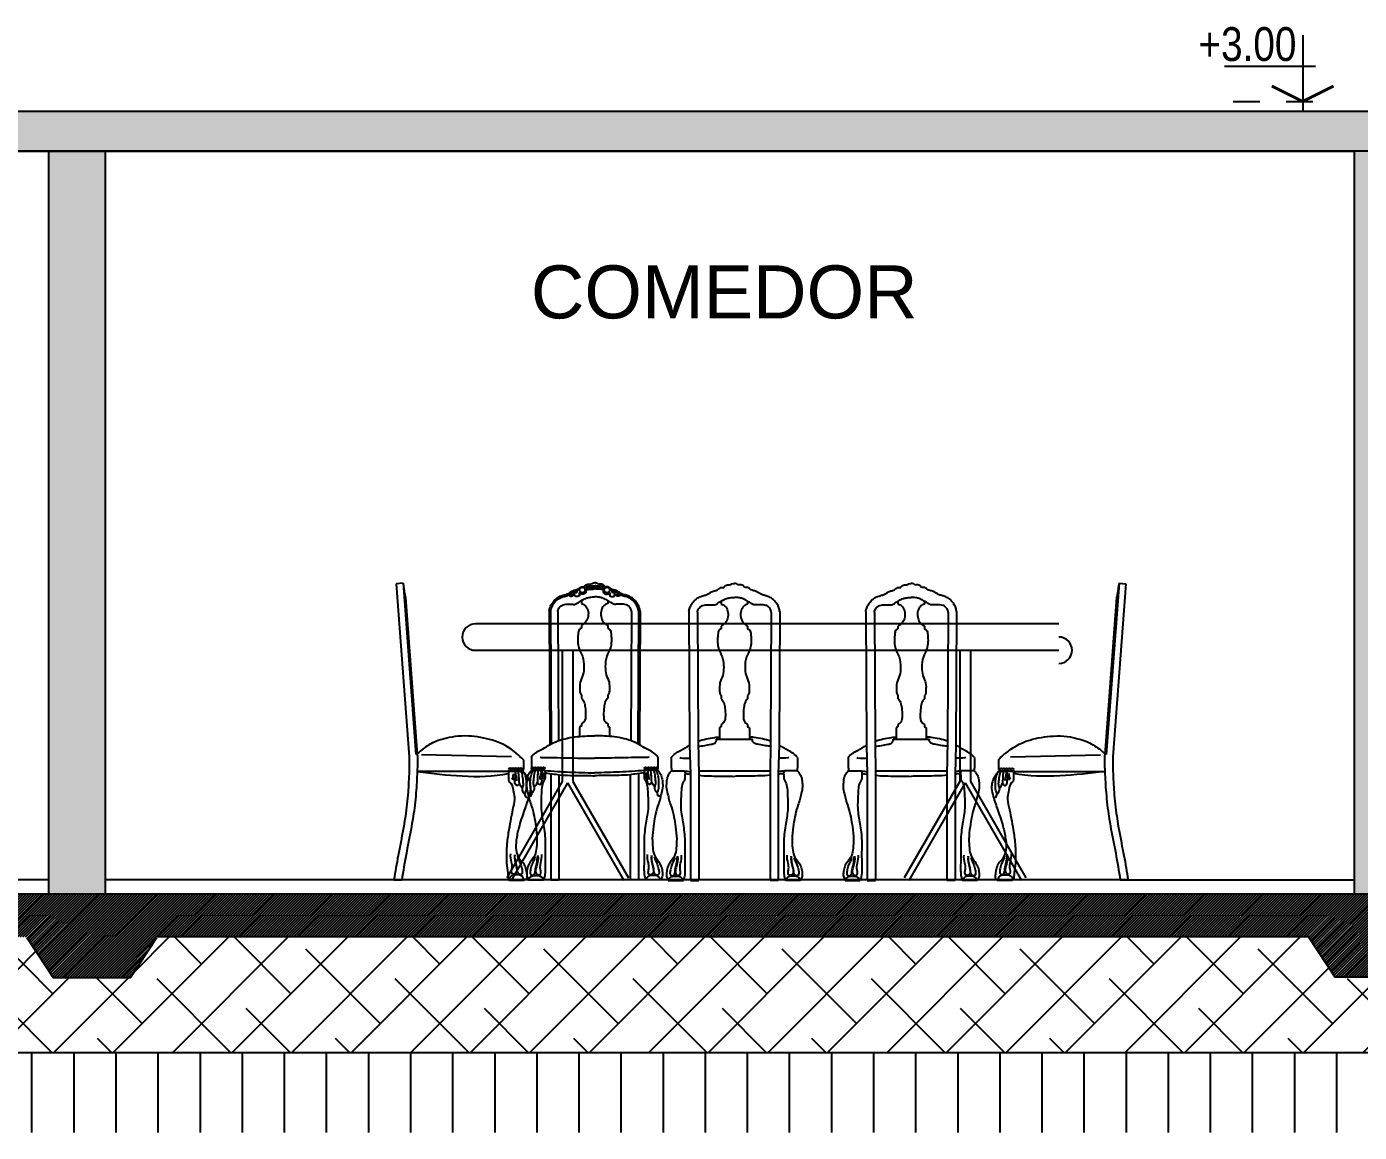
# Model space of a CAD drawing. Header units: millimetres. Extents: x 1356 to 2849, y 1307 to 1361.
# Drawn here: x 2512.23 to 2517.25, y 1337.65 to 1341.82 of the extents above; entities that cross this region are included whole.
import ezdxf

# ---------------------------------------------------------------- set-up
doc = ezdxf.new("R2010")
doc.units = ezdxf.units.MM
doc.linetypes.add('01-02-Arquitectura-duplex-valle-cr$0$HIDDEN2', pattern=[4.7625, 3.175, -1.5875])
for name, color, linetype in [('01-02-Arquitectura-duplex-valle-cr$0$10-M-A-100', 3, 'Continuous'), ('01-02-Arquitectura-duplex-valle-cr$0$10-NIVELES EN CORTE', 7, 'Continuous'), ('texto', 7, 'Continuous')]:
    doc.layers.add(name, color=color, linetype=linetype)
doc.styles.add('01-02-Arquitectura-duplex-valle-cr$0$NARROW', font='ARIALN.TTF')
doc.styles.get("Standard").update_dxf_attribs({"font": 'arial.ttf'})

# ---------------------------------------------------------------- blocks, each defined once
blk = doc.blocks.new('chipen-tras')
for p, q in [((-0.306, 1.0142), (-0.3033, 0.5096)), ((-0.2737, 1.0118), (-0.2712, 0.5247)), ((-0.1846, 1.0521), (-0.1846, 1.0421)), ((-0.0847, 1.0521), (-0.0847, 1.0421)), ((0.0045, 1.0118), (0.0019, 0.5247)), ((0.0367, 1.0142), (0.0341, 0.5096)), ((-0.1846, 0.9594), (-0.1846, 0.9494)), ((-0.0847, 0.9594), (-0.0847, 0.9494)), ((-0.1846, 0.6974), (-0.1846, 0.685)), ((-0.0847, 0.6974), (-0.0847, 0.685)), ((-0.1911, 0.571), (-0.1911, 0.5323)), ((-0.1846, 0.5883), (-0.1846, 0.5798)), ((-0.0847, 0.5883), (-0.0847, 0.5798)), ((-0.0781, 0.571), (-0.0781, 0.5323)), ((-0.3033, 0.5096), (-0.3003, 0.4009)), ((-0.2712, 0.5247), (-0.2692, 0.3964)), ((-0.203, 0.5323), (-0.0663, 0.5323)), ((0.0019, 0.5247), (0, 0.3964)), ((0.0341, 0.5096), (0.031, 0.4009)), ((-0.3727, 0.4632), (-0.3727, 0.4247)), ((0.1035, 0.4632), (0.1035, 0.4247)), ((-0.3727, 0.4247), (-0.3714, 0.422)), ((-0.3714, 0.422), (-0.3714, 0.4138)), ((-0.3714, 0.4138), (-0.3235, 0.4129)), ((-0.3235, 0.4129), (-0.3213, 0.4077)), ((-0.2695, 0.4129), (0.0002, 0.4129)), ((0.0542, 0.4129), (0.0521, 0.4077)), ((0.1021, 0.4138), (0.0542, 0.4129)), ((0.1035, 0.4247), (0.1021, 0.422)), ((0.1021, 0.422), (0.1021, 0.4138)), ((-0.3003, 0.4009), (-0.3003, 0)), ((-0.2692, 0.3964), (-0.2692, 0)), ((0, 0.3964), (0, 0)), ((0.031, 0.4009), (0.031, 0)), ((0.031, 0.4009), (0.031, 0.4009)), ((-0.384, 0), (-0.327, 0)), ((-0.3003, 0), (-0.2692, 0)), ((0.031, 0), (0, 0)), ((0.1147, 0), (0.0577, 0))]:
    blk.add_line(p, q)
for points, start_tangent, end_tangent in [([(-0.1736, 1.1043), (-0.1703, 1.1099), (-0.1639, 1.1137), (-0.1563, 1.1152), (-0.1492, 1.1133)], (0.559374, 0.828915), (0.894585, -0.446898)), ([(-0.0956, 1.1043), (-0.099, 1.1099), (-0.1054, 1.1137), (-0.1129, 1.1152), (-0.1201, 1.1133)], (-0.559374, 0.828915), (-0.894585, -0.446898)), ([(-0.2709, 0.5063), (-0.2221, 0.5137), (-0.2089, 0.5181), (-0.2034, 0.5245), (-0.203, 0.5323)], (0.999646, 0.026593), (-0.266147, 0.963932)), ([(0.0017, 0.5063), (-0.0471, 0.5137), (-0.0604, 0.5181), (-0.0658, 0.5245), (-0.0663, 0.5323)], (-0.999646, 0.026593), (0.266147, 0.963932)), ([(-0.3714, 0.4138), (-0.3792, 0.4051), (-0.3875, 0.3886), (-0.3905, 0.3694), (-0.3909, 0.3464), (-0.3848, 0.3203), (-0.3801, 0.3005), (-0.3722, 0.2766), (-0.3566, 0.202), (-0.3522, 0.1555), (-0.3539, 0.122), (-0.36, 0.0931), (-0.3788, 0.0648), (-0.3866, 0.0487), (-0.3905, 0.0292), (-0.3892, 0.0118), (-0.384, 0)], (-0.777726, -0.628603), (0.287438, -0.957799)), ([(-0.3213, 0.4077), (-0.3213, 0.3954), (-0.3221, 0.381), (-0.3274, 0.371), (-0.3339, 0.3476), (-0.3356, 0.3176), (-0.3365, 0.2719), (-0.3282, 0.2142), (-0.3213, 0.1494), (-0.3217, 0.0946), (-0.3209, 0.0374), (-0.323, 0.0148), (-0.327, 0)], (0.470156, -0.882583), (-0.284598, -0.958647)), ([(0.0521, 0.4077), (0.0521, 0.3954), (0.0529, 0.381), (0.0581, 0.371), (0.0646, 0.3476), (0.0664, 0.3176), (0.0673, 0.2719), (0.059, 0.2142), (0.052, 0.1494), (0.0525, 0.0946), (0.0516, 0.0374), (0.0538, 0.0148), (0.0577, 0)], (-0.470156, -0.882583), (0.284598, -0.958647)), ([(0.1021, 0.4138), (0.1099, 0.4051), (0.1182, 0.3886), (0.1213, 0.3694), (0.1217, 0.3464), (0.1156, 0.3203), (0.1108, 0.3005), (0.103, 0.2766), (0.0873, 0.202), (0.083, 0.1555), (0.0847, 0.122), (0.0908, 0.0931), (0.1095, 0.0648), (0.1173, 0.0487), (0.1213, 0.0292), (0.12, 0.0118), (0.1147, 0)], (0.777726, -0.628603), (-0.287438, -0.957799)), ([(-0.3595, 0.0863), (-0.3703, 0.0594), (-0.376, 0.0401), (-0.3776, 0.0264), (-0.376, 0.0208), (-0.3731, 0.018), (-0.3635, 0.02), (-0.3591, 0.0276), (-0.3575, 0.0425), (-0.353, 0.0622), (-0.349, 0.0915)], (-0.195262, -0.980751), (0.15217, 0.988354)), ([(-0.349, 0.0915), (-0.3543, 0.0493), (-0.3551, 0.0248), (-0.349, 0.0196), (-0.339, 0.022), (-0.3374, 0.032), (-0.3394, 0.0441), (-0.3374, 0.0646), (-0.3337, 0.0951)], (0.215774, -0.976443), (-0.096397, 0.995343)), ([(0.0798, 0.0915), (0.085, 0.0493), (0.0858, 0.0248), (0.0798, 0.0196), (0.0697, 0.022), (0.0681, 0.032), (0.0701, 0.0441), (0.0681, 0.0646), (0.0645, 0.0951)], (-0.215774, -0.976443), (0.096397, 0.995343)), ([(0.0902, 0.0863), (0.1011, 0.0594), (0.1067, 0.0401), (0.1083, 0.0264), (0.1067, 0.0208), (0.1039, 0.018), (0.0943, 0.02), (0.0898, 0.0276), (0.0882, 0.0425), (0.0838, 0.0622), (0.0798, 0.0915)], (0.195262, -0.980751), (-0.15217, 0.988354)), ([(-0.384, 0), (-0.378, 0.0104), (-0.3687, 0.0148), (-0.3571, 0.0164), (-0.3446, 0.016), (-0.335, 0.0112), (-0.327, 0)], (0.464329, 0.885663), (0.592867, -0.8053)), ([(0.1147, 0), (0.1087, 0.0104), (0.0995, 0.0148), (0.0878, 0.0164), (0.0754, 0.016), (0.0657, 0.0112), (0.0577, 0)], (-0.464329, 0.885663), (-0.592867, -0.8053))]:
    blk.add_spline(points, degree=3, dxfattribs=dict(start_tangent=start_tangent, end_tangent=end_tangent))
for points, knots in [([(-0.1492, 1.1133), (-0.1488, 1.1156), (-0.1432, 1.1191), (-0.1377, 1.1198), (-0.1346, 1.1196)], [0, 0, 0, 0, 0.01306654, 0.02973647, 0.02973647, 0.02973647, 0.02973647]), ([(-0.1201, 1.1133), (-0.1204, 1.1156), (-0.126, 1.1191), (-0.1316, 1.1198), (-0.1346, 1.1196)], [0, 0, 0, 0, 0.01306654, 0.02973647, 0.02973647, 0.02973647, 0.02973647]), ([(-0.2737, 1.0118), (-0.2737, 1.0161), (-0.2707, 1.0237), (-0.2633, 1.0324), (-0.2538, 1.038), (-0.239, 1.0397), (-0.2239, 1.0406), (-0.2106, 1.038), (-0.2024, 1.0418), (-0.1935, 1.0477), (-0.1804, 1.0559), (-0.1657, 1.063), (-0.1503, 1.0665), (-0.1403, 1.0671), (-0.1346, 1.067)], [0, 0, 0, 0, 0.0237817, 0.0417324, 0.0622656, 0.0817254, 0.1220994, 0.1460465, 0.1512557, 0.1711988, 0.2040475, 0.2355833, 0.2594804, 0.2899665, 0.2899665, 0.2899665, 0.2899665]), ([(0.0045, 1.0118), (0.0044, 1.0161), (0.0014, 1.0237), (-0.006, 1.0324), (-0.0154, 1.038), (-0.0302, 1.0397), (-0.0453, 1.0406), (-0.0586, 1.038), (-0.0669, 1.0418), (-0.0757, 1.0477), (-0.0888, 1.0559), (-0.1035, 1.063), (-0.1189, 1.0665), (-0.129, 1.0671), (-0.1346, 1.067)], [0, 0, 0, 0, 0.0237817, 0.0417324, 0.0622656, 0.0817254, 0.1220994, 0.1460465, 0.1512557, 0.1711988, 0.2040475, 0.2355833, 0.2594804, 0.2899665, 0.2899665, 0.2899665, 0.2899665]), ([(-0.1846, 1.0421), (-0.1788, 1.0407), (-0.1676, 1.0345), (-0.1579, 1.0158), (-0.1576, 0.9946), (-0.1642, 0.9746), (-0.1755, 0.9647), (-0.1825, 0.9605), (-0.1846, 0.9594)], [0, 0, 0, 0, 0.0322048, 0.0658763, 0.109971, 0.1451089, 0.1767051, 0.1895087, 0.1895087, 0.1895087, 0.1895087]), ([(-0.0847, 1.0421), (-0.0904, 1.0407), (-0.1017, 1.0345), (-0.1113, 1.0158), (-0.1116, 0.9946), (-0.1051, 0.9746), (-0.0937, 0.9647), (-0.0867, 0.9605), (-0.0847, 0.9594)], [0, 0, 0, 0, 0.0322048, 0.0658763, 0.109971, 0.1451089, 0.1767051, 0.1895087, 0.1895087, 0.1895087, 0.1895087]), ([(-0.1846, 0.9494), (-0.1863, 0.9486), (-0.1903, 0.9464), (-0.1956, 0.9406), (-0.1976, 0.917), (-0.1995, 0.8947), (-0.1917, 0.865), (-0.1766, 0.8422), (-0.1742, 0.8064), (-0.1762, 0.7726), (-0.1918, 0.7457), (-0.1899, 0.7212), (-0.1903, 0.7042), (-0.1861, 0.6987), (-0.1846, 0.6974)], [0.0130258, 0.0130258, 0.0130258, 0.0130258, 0.0234043, 0.0380015, 0.0531709, 0.1495292, 0.1586495, 0.220215, 0.2946309, 0.349062, 0.4035237, 0.4567898, 0.4817144, 0.492473, 0.492473, 0.492473, 0.492473]), ([(-0.0847, 0.9494), (-0.0829, 0.9486), (-0.0789, 0.9464), (-0.0736, 0.9406), (-0.0716, 0.917), (-0.0698, 0.8947), (-0.0776, 0.865), (-0.0927, 0.8422), (-0.095, 0.8064), (-0.093, 0.7726), (-0.0774, 0.7457), (-0.0794, 0.7212), (-0.0789, 0.7042), (-0.0831, 0.6987), (-0.0847, 0.6974)], [0.0130258, 0.0130258, 0.0130258, 0.0130258, 0.0234043, 0.0380015, 0.0531709, 0.1495292, 0.1586495, 0.220215, 0.2946309, 0.349062, 0.4035237, 0.4567898, 0.4817144, 0.492473, 0.492473, 0.492473, 0.492473]), ([(-0.1846, 0.685), (-0.1803, 0.6814), (-0.1732, 0.67), (-0.1697, 0.6477), (-0.1678, 0.6233), (-0.1694, 0.6015), (-0.1783, 0.5921), (-0.1822, 0.5896), (-0.1846, 0.5883)], [0.008067, 0.008067, 0.008067, 0.008067, 0.0384543, 0.0757946, 0.1305416, 0.1751474, 0.1855448, 0.2002226, 0.2002226, 0.2002226, 0.2002226]), ([(-0.0847, 0.685), (-0.089, 0.6814), (-0.096, 0.67), (-0.0995, 0.6477), (-0.1015, 0.6233), (-0.0998, 0.6015), (-0.0909, 0.5921), (-0.0871, 0.5896), (-0.0847, 0.5883)], [0.008067, 0.008067, 0.008067, 0.008067, 0.0384543, 0.0757946, 0.1305416, 0.1751474, 0.1855448, 0.2002226, 0.2002226, 0.2002226, 0.2002226]), ([(-0.1846, 0.5798), (-0.1866, 0.579), (-0.1892, 0.5777), (-0.1916, 0.5741), (-0.1911, 0.5721), (-0.1911, 0.571)], [0.00969496, 0.00969496, 0.00969496, 0.00969496, 0.02103177, 0.02576916, 0.03164352, 0.03164352, 0.03164352, 0.03164352]), ([(-0.0847, 0.5798), (-0.0827, 0.579), (-0.08, 0.5777), (-0.0777, 0.5741), (-0.0781, 0.5721), (-0.0781, 0.571)], [0.00969496, 0.00969496, 0.00969496, 0.00969496, 0.02103177, 0.02576916, 0.03164352, 0.03164352, 0.03164352, 0.03164352]), ([(-0.3727, 0.4632), (-0.3651, 0.4759), (-0.3383, 0.4888), (-0.3145, 0.5034), (-0.3033, 0.5096)], [0, 0, 0, 0, 0.0810431, 0.1514933, 0.1514933, 0.1514933, 0.1514933]), ([(-0.2712, 0.5247), (-0.2514, 0.532), (-0.2242, 0.5376), (-0.1971, 0.5405), (-0.1911, 0.541)], [0.216904, 0.216904, 0.216904, 0.216904, 0.332734, 0.3649828, 0.3649828, 0.3649828, 0.3649828]), ([(0.0019, 0.5247), (-0.0178, 0.532), (-0.045, 0.5376), (-0.0722, 0.5405), (-0.0781, 0.541)], [0.216904, 0.216904, 0.216904, 0.216904, 0.332734, 0.3649828, 0.3649828, 0.3649828, 0.3649828]), ([(0.1035, 0.4632), (0.0958, 0.4759), (0.069, 0.4888), (0.0452, 0.5034), (0.0341, 0.5096)], [0, 0, 0, 0, 0.0810431, 0.1514933, 0.1514933, 0.1514933, 0.1514933]), ([(-0.2692, 0.3964), (-0.2438, 0.3935), (-0.1987, 0.3941), (-0.1538, 0.393), (-0.1346, 0.3925)], [0.096959, 0.096959, 0.096959, 0.096959, 0.2367505, 0.3416426, 0.3416426, 0.3416426, 0.3416426]), ([(0, 0.3964), (-0.0254, 0.3935), (-0.0705, 0.3941), (-0.1154, 0.393), (-0.1346, 0.3925)], [0.096959, 0.096959, 0.096959, 0.096959, 0.2367505, 0.3416426, 0.3416426, 0.3416426, 0.3416426])]:
    blk.add_open_spline(points, degree=3, knots=knots)
for points, end_tangent in [([(-0.306, 1.0142), (-0.3027, 1.0276), (-0.2948, 1.0426), (-0.2839, 1.0565), (-0.273, 1.0652), (-0.2572, 1.0723), (-0.2429, 1.0764), (-0.2331, 1.0802), (-0.2241, 1.0862), (-0.2173, 1.09), (-0.2049, 1.0933), (-0.1917, 1.1005), (-0.1864, 1.1043), (-0.1804, 1.105), (-0.1736, 1.1043)], (0.999564, -0.029521)), ([(0.0367, 1.0142), (0.0335, 1.0276), (0.0256, 1.0426), (0.0147, 1.0565), (0.0038, 1.0652), (-0.0121, 1.0723), (-0.0264, 1.0764), (-0.0361, 1.0802), (-0.0452, 1.0862), (-0.0519, 1.09), (-0.0644, 1.0933), (-0.0775, 1.1005), (-0.0828, 1.1043), (-0.0888, 1.105), (-0.0956, 1.1043)], (-0.999564, -0.029521))]:
    blk.add_spline(points, degree=3, dxfattribs=dict(end_tangent=end_tangent))
for points in [[(-0.34, 0.4632), (-0.34, 0.4614), (-0.3234, 0.4611), (-0.3019, 0.461)], [(0.0708, 0.4632), (0.0708, 0.4614), (0.0541, 0.4611), (0.0327, 0.461)], [(-0.3235, 0.4129), (-0.3159, 0.4119), (-0.3082, 0.4111), (-0.3005, 0.4105)], [(-0.3203, 0.4029), (-0.3119, 0.4022), (-0.3055, 0.4015), (-0.3003, 0.4009)], [(0.0511, 0.4029), (0.0427, 0.4022), (0.0362, 0.4015), (0.031, 0.4009)], [(0.0542, 0.4129), (0.0466, 0.4119), (0.039, 0.4111), (0.0313, 0.4105)]]:
    blk.add_open_spline(points, degree=3)
blk = doc.blocks.new('chipen-v')
for p, q in [((-0.1678, 1.1067), (-0.1646, 1.0977)), ((-0.1635, 1.1094), (-0.1596, 1.0985)), ((-0.1558, 1.1108), (-0.154, 1.0996)), ((-0.1494, 1.1108), (-0.1486, 1.1)), ((-0.1433, 1.1114), (-0.1428, 1.1)), ((-0.1372, 1.1114), (-0.1373, 1.1114)), ((-0.1372, 1.1113), (-0.1371, 1.1002)), ((-0.1321, 1.1113), (-0.1322, 1.1002)), ((-0.1321, 1.1114), (-0.1319, 1.1114)), ((-0.126, 1.1114), (-0.1264, 1.1)), ((-0.1199, 1.1108), (-0.1206, 1.1)), ((-0.1134, 1.1108), (-0.1152, 1.0996)), ((-0.1058, 1.1094), (-0.1096, 1.0985)), ((-0.1014, 1.1067), (-0.1046, 1.0977)), ((-0.306, 1.0142), (-0.3033, 0.5096)), ((-0.3033, 1.0137), (-0.3006, 0.5111)), ((-0.3006, 1.0132), (-0.2979, 0.5125)), ((-0.2737, 1.0118), (-0.2712, 0.5247)), ((-0.1846, 1.0521), (-0.1846, 1.0421)), ((-0.0847, 1.0521), (-0.0847, 1.0421)), ((0.0045, 1.0118), (0.0019, 0.5247)), ((0.0313, 1.0132), (0.0287, 0.5125)), ((0.034, 1.0137), (0.0314, 0.5111)), ((0.0367, 1.0142), (0.0341, 0.5096)), ((-0.1846, 0.9594), (-0.1846, 0.9494)), ((-0.0847, 0.9594), (-0.0847, 0.9494)), ((-0.1846, 0.6974), (-0.1846, 0.685)), ((-0.0847, 0.6974), (-0.0847, 0.685)), ((-0.1911, 0.571), (-0.1911, 0.541)), ((-0.1846, 0.5883), (-0.1846, 0.5798)), ((-0.0847, 0.5883), (-0.0847, 0.5798)), ((-0.0781, 0.571), (-0.0781, 0.541)), ((-0.3727, 0.4632), (-0.3727, 0.4247)), ((0.1035, 0.4632), (0.1035, 0.4247)), ((-0.3727, 0.4247), (-0.3714, 0.422)), ((-0.3714, 0.422), (-0.3714, 0.4138)), ((-0.3714, 0.4138), (-0.3235, 0.4129)), ((-0.3235, 0.4129), (-0.3213, 0.4077)), ((0.0542, 0.4129), (0.0521, 0.4077)), ((0.1021, 0.4138), (0.0542, 0.4129)), ((0.1035, 0.4247), (0.1021, 0.422)), ((0.1021, 0.422), (0.1021, 0.4138)), ((-0.3003, 0.4009), (-0.3003, 0)), ((-0.2692, 0.3964), (-0.2692, 0)), ((0, 0.3964), (0, 0)), ((0.031, 0.4009), (0.031, 0)), ((-0.384, 0), (-0.327, 0)), ((-0.3003, 0), (-0.2692, 0)), ((0.031, 0), (0, 0)), ((0.1147, 0), (0.0577, 0))]:
    blk.add_line(p, q)
for centre, radius in [((-0.1812, 1.093), 0.0101), ((-0.1812, 1.093), 0.0101), ((-0.0881, 1.093), 0.0101), ((-0.0881, 1.093), 0.0101), ((-0.3683, 0.4207), 0.00481), ((-0.3587, 0.4207), 0.00481), ((-0.3478, 0.4207), 0.00481), ((-0.3378, 0.4207), 0.00481), ((-0.327, 0.4207), 0.00481), ((0.0577, 0.4207), 0.00481), ((0.0686, 0.4207), 0.00481), ((0.0786, 0.4207), 0.00481), ((0.0895, 0.4207), 0.00481), ((0.0991, 0.4207), 0.00481)]:
    blk.add_circle(centre, radius)
for points, start_tangent, end_tangent in [([(-0.1736, 1.1043), (-0.1703, 1.1099), (-0.1639, 1.1137), (-0.1563, 1.1152), (-0.1492, 1.1133)], (0.559374, 0.828915), (0.894585, -0.446898)), ([(-0.0956, 1.1043), (-0.099, 1.1099), (-0.1054, 1.1137), (-0.1129, 1.1152), (-0.1201, 1.1133)], (-0.559374, 0.828915), (-0.894585, -0.446898)), ([(-0.2317, 1.073), (-0.2276, 1.0704), (-0.2229, 1.0702), (-0.2187, 1.0704), (-0.215, 1.0729), (-0.2136, 1.076)], (0.661288, -0.750132), (0.219177, 0.975685)), ([(-0.2143, 1.0772), (-0.2203, 1.0742), (-0.2278, 1.0742), (-0.2301, 1.0749)], (-0.514021, -0.857777), (0, 1)), ([(-0.0376, 1.073), (-0.0416, 1.0704), (-0.0463, 1.0702), (-0.0505, 1.0704), (-0.0543, 1.0729), (-0.0557, 1.076)], (-0.661288, -0.750132), (-0.219177, 0.975685)), ([(-0.055, 1.0772), (-0.0489, 1.0742), (-0.0414, 1.0742), (-0.0391, 1.0749)], (0.514021, -0.857777), (0, 1)), ([(-0.3714, 0.4138), (-0.3792, 0.4051), (-0.3875, 0.3886), (-0.3905, 0.3694), (-0.3909, 0.3464), (-0.3848, 0.3203), (-0.3801, 0.3005), (-0.3722, 0.2766), (-0.3566, 0.202), (-0.3522, 0.1555), (-0.3539, 0.122), (-0.36, 0.0931), (-0.3788, 0.0648), (-0.3866, 0.0487), (-0.3905, 0.0292), (-0.3892, 0.0118), (-0.384, 0)], (-0.777726, -0.628603), (0.287438, -0.957799)), ([(-0.3213, 0.4077), (-0.3213, 0.3954), (-0.3221, 0.381), (-0.3274, 0.371), (-0.3339, 0.3476), (-0.3356, 0.3176), (-0.3365, 0.2719), (-0.3282, 0.2142), (-0.3213, 0.1494), (-0.3217, 0.0946), (-0.3209, 0.0374), (-0.323, 0.0148), (-0.327, 0)], (0.470156, -0.882583), (-0.284598, -0.958647)), ([(-0.3341, 0.4131), (-0.3343, 0.3974), (-0.3346, 0.3892), (-0.3319, 0.3855), (-0.3289, 0.3889), (-0.3286, 0.3965), (-0.3277, 0.4034)], (-0.073132, -0.997322), (0.231067, 0.972938)), ([(-0.327, 0.4045), (-0.3258, 0.3945), (-0.3216, 0.3835)], (-0.232758, -0.972535), (0.505204, -0.863)), ([(0.0521, 0.4077), (0.0521, 0.3954), (0.0529, 0.381), (0.0581, 0.371), (0.0646, 0.3476), (0.0664, 0.3176), (0.0673, 0.2719), (0.059, 0.2142), (0.052, 0.1494), (0.0525, 0.0946), (0.0516, 0.0374), (0.0538, 0.0148), (0.0577, 0)], (-0.470156, -0.882583), (0.284598, -0.958647)), ([(0.0577, 0.4045), (0.0566, 0.3945), (0.0524, 0.3835)], (0.232758, -0.972535), (-0.505204, -0.863)), ([(0.0648, 0.4131), (0.0651, 0.3974), (0.0654, 0.3892), (0.0627, 0.3855), (0.0596, 0.3889), (0.0593, 0.3965), (0.0584, 0.4034)], (0.073132, -0.997322), (-0.231067, 0.972938)), ([(0.1021, 0.4138), (0.1099, 0.4051), (0.1182, 0.3886), (0.1213, 0.3694), (0.1217, 0.3464), (0.1156, 0.3203), (0.1108, 0.3005), (0.103, 0.2766), (0.0873, 0.202), (0.083, 0.1555), (0.0847, 0.122), (0.0908, 0.0931), (0.1095, 0.0648), (0.1173, 0.0487), (0.1213, 0.0292), (0.12, 0.0118), (0.1147, 0)], (0.777726, -0.628603), (-0.287438, -0.957799)), ([(-0.3516, 0.3674), (-0.3462, 0.3619), (-0.341, 0.3598), (-0.3368, 0.3625), (-0.3334, 0.3692), (-0.3331, 0.3777), (-0.3337, 0.3828)], (1, 0), (0.076762, 0.997049)), ([(0.0824, 0.3674), (0.0769, 0.3619), (0.0718, 0.3598), (0.0675, 0.3625), (0.0642, 0.3692), (0.0639, 0.3777), (0.0645, 0.3828)], (-1, 0), (-0.076762, 0.997049)), ([(-0.3595, 0.0863), (-0.3703, 0.0594), (-0.376, 0.0401), (-0.3776, 0.0264), (-0.376, 0.0208), (-0.3731, 0.018), (-0.3635, 0.02), (-0.3591, 0.0276), (-0.3575, 0.0425), (-0.353, 0.0622), (-0.349, 0.0915)], (-0.195262, -0.980751), (0.15217, 0.988354)), ([(-0.349, 0.0915), (-0.3543, 0.0493), (-0.3551, 0.0248), (-0.349, 0.0196), (-0.339, 0.022), (-0.3374, 0.032), (-0.3394, 0.0441), (-0.3374, 0.0646), (-0.3337, 0.0951)], (0.215774, -0.976443), (-0.096397, 0.995343)), ([(0.0798, 0.0915), (0.085, 0.0493), (0.0858, 0.0248), (0.0798, 0.0196), (0.0697, 0.022), (0.0681, 0.032), (0.0701, 0.0441), (0.0681, 0.0646), (0.0645, 0.0951)], (-0.215774, -0.976443), (0.096397, 0.995343)), ([(0.0902, 0.0863), (0.1011, 0.0594), (0.1067, 0.0401), (0.1083, 0.0264), (0.1067, 0.0208), (0.1039, 0.018), (0.0943, 0.02), (0.0898, 0.0276), (0.0882, 0.0425), (0.0838, 0.0622), (0.0798, 0.0915)], (0.195262, -0.980751), (-0.15217, 0.988354)), ([(-0.384, 0), (-0.378, 0.0104), (-0.3687, 0.0148), (-0.3571, 0.0164), (-0.3446, 0.016), (-0.335, 0.0112), (-0.327, 0)], (0.464329, 0.885663), (0.592867, -0.8053)), ([(0.1147, 0), (0.1087, 0.0104), (0.0995, 0.0148), (0.0878, 0.0164), (0.0754, 0.016), (0.0657, 0.0112), (0.0577, 0)], (-0.464329, 0.885663), (-0.592867, -0.8053))]:
    blk.add_spline(points, degree=3, dxfattribs=dict(start_tangent=start_tangent, end_tangent=end_tangent))
for points, knots in [([(-0.1492, 1.1133), (-0.1488, 1.1156), (-0.1432, 1.1191), (-0.1377, 1.1198), (-0.1346, 1.1196)], [0, 0, 0, 0, 0.01306654, 0.02973647, 0.02973647, 0.02973647, 0.02973647]), ([(-0.1201, 1.1133), (-0.1204, 1.1156), (-0.126, 1.1191), (-0.1316, 1.1198), (-0.1346, 1.1196)], [0, 0, 0, 0, 0.01306654, 0.02973647, 0.02973647, 0.02973647, 0.02973647]), ([(-0.3033, 1.0137), (-0.3004, 1.0289), (-0.2934, 1.0422), (-0.2734, 1.0638), (-0.2592, 1.0689), (-0.2368, 1.0753), (-0.2291, 1.0794), (-0.2183, 1.0868), (-0.2132, 1.088), (-0.2076, 1.0896)], [0, 0, 0, 0, 0.0840087, 0.0840087, 0.1680175, 0.1680175, 0.2096793, 0.2096793, 0.2415559, 0.2415559, 0.2415559, 0.2415559]), ([(-0.3006, 1.0132), (-0.2984, 1.0247), (-0.2943, 1.0339), (-0.2815, 1.0522), (-0.2737, 1.0593), (-0.254, 1.0684), (-0.2424, 1.0689), (-0.2229, 1.0795), (-0.2188, 1.084), (-0.2117, 1.086), (-0.2105, 1.0863), (-0.2092, 1.0867)], [0, 0, 0, 0, 0.0637335, 0.0637335, 0.1274671, 0.1274671, 0.1912006, 0.1912006, 0.2306399, 0.2306399, 0.237815, 0.237815, 0.237815, 0.237815]), ([(-0.2737, 1.0118), (-0.2737, 1.0161), (-0.2707, 1.0237), (-0.2633, 1.0324), (-0.2538, 1.038), (-0.239, 1.0397), (-0.2239, 1.0406), (-0.2106, 1.038), (-0.2024, 1.0418), (-0.1935, 1.0477), (-0.1804, 1.0559), (-0.1657, 1.063), (-0.1503, 1.0665), (-0.1403, 1.0671), (-0.1346, 1.067)], [0, 0, 0, 0, 0.0237817, 0.0417324, 0.0622656, 0.0817254, 0.1220994, 0.1460465, 0.1512557, 0.1711988, 0.2040475, 0.2355833, 0.2594804, 0.2899665, 0.2899665, 0.2899665, 0.2899665]), ([(-0.1684, 1.0937), (-0.1675, 1.0912), (-0.1659, 1.0859), (-0.1711, 1.0797), (-0.1779, 1.077), (-0.1863, 1.0763), (-0.189, 1.0821), (-0.1943, 1.0817), (-0.1914, 1.0767), (-0.1905, 1.0702), (-0.1988, 1.0682), (-0.2051, 1.068), (-0.2111, 1.0721), (-0.2121, 1.0825), (-0.2082, 1.0891), (-0.2051, 1.0933)], [0, 0, 0, 0, 0.0145018, 0.0272215, 0.0391691, 0.0556471, 0.0653677, 0.0702059, 0.0758435, 0.0888501, 0.1014275, 0.1144451, 0.1237479, 0.1376918, 0.1655199, 0.1655199, 0.1655199, 0.1655199]), ([(-0.2074, 1.081), (-0.2077, 1.0828), (-0.2058, 1.0876), (-0.2033, 1.0917), (-0.2019, 1.0944)], [0, 0, 0, 0, 0.00989467, 0.02634269, 0.02634269, 0.02634269, 0.02634269]), ([(-0.2054, 1.0794), (-0.2055, 1.0809), (-0.2048, 1.0847), (-0.2018, 1.0897), (-0.2003, 1.0936), (-0.1996, 1.0954)], [0, 0, 0, 0, 0.00819948, 0.02056492, 0.03123193, 0.03123193, 0.03123193, 0.03123193]), ([(-0.2015, 1.0841), (-0.2015, 1.0861), (-0.1999, 1.0893), (-0.1996, 1.0917), (-0.1988, 1.0945), (-0.1987, 1.0959)], [0, 0, 0, 0, 0.01112972, 0.01866742, 0.02213654, 0.02213654, 0.02213654, 0.02213654]), ([(-0.1684, 1.0937), (-0.1645, 1.0952), (-0.1529, 1.0956), (-0.1417, 1.0968), (-0.1346, 1.0968)], [0, 0, 0, 0, 0.02283622, 0.06166195, 0.06166195, 0.06166195, 0.06166195]), ([(-0.1009, 1.0937), (-0.1048, 1.0952), (-0.1163, 1.0956), (-0.1275, 1.0968), (-0.1346, 1.0968)], [0, 0, 0, 0, 0.02283622, 0.06166195, 0.06166195, 0.06166195, 0.06166195]), ([(0.0045, 1.0118), (0.0044, 1.0161), (0.0014, 1.0237), (-0.006, 1.0324), (-0.0154, 1.038), (-0.0302, 1.0397), (-0.0453, 1.0406), (-0.0586, 1.038), (-0.0669, 1.0418), (-0.0757, 1.0477), (-0.0888, 1.0559), (-0.1035, 1.063), (-0.1189, 1.0665), (-0.129, 1.0671), (-0.1346, 1.067)], [0, 0, 0, 0, 0.0237817, 0.0417324, 0.0622656, 0.0817254, 0.1220994, 0.1460465, 0.1512557, 0.1711988, 0.2040475, 0.2355833, 0.2594804, 0.2899665, 0.2899665, 0.2899665, 0.2899665]), ([(-0.1009, 1.0937), (-0.1018, 1.0912), (-0.1034, 1.0859), (-0.0982, 1.0797), (-0.0914, 1.077), (-0.0829, 1.0763), (-0.0802, 1.0821), (-0.075, 1.0817), (-0.0778, 1.0767), (-0.0788, 1.0702), (-0.0704, 1.0682), (-0.0642, 1.068), (-0.0582, 1.0721), (-0.0572, 1.0825), (-0.061, 1.0891), (-0.0641, 1.0933)], [0, 0, 0, 0, 0.0145018, 0.0272215, 0.0391691, 0.0556471, 0.0653677, 0.0702059, 0.0758435, 0.0888501, 0.1014275, 0.1144451, 0.1237479, 0.1376918, 0.1655199, 0.1655199, 0.1655199, 0.1655199]), ([(-0.0677, 1.0841), (-0.0677, 1.0861), (-0.0693, 1.0893), (-0.0696, 1.0917), (-0.0704, 1.0945), (-0.0706, 1.0959)], [0, 0, 0, 0, 0.01112972, 0.01866742, 0.02213654, 0.02213654, 0.02213654, 0.02213654]), ([(-0.0639, 1.0794), (-0.0637, 1.0809), (-0.0645, 1.0847), (-0.0674, 1.0897), (-0.069, 1.0936), (-0.0696, 1.0954)], [0, 0, 0, 0, 0.00819948, 0.02056492, 0.03123193, 0.03123193, 0.03123193, 0.03123193]), ([(-0.0619, 1.081), (-0.0615, 1.0828), (-0.0634, 1.0876), (-0.066, 1.0917), (-0.0673, 1.0944)], [0, 0, 0, 0, 0.00989467, 0.02634269, 0.02634269, 0.02634269, 0.02634269]), ([(0.034, 1.0137), (0.0311, 1.0289), (0.0242, 1.0422), (0.0042, 1.0638), (-0.01, 1.0689), (-0.0325, 1.0753), (-0.0401, 1.0794), (-0.0509, 1.0868), (-0.056, 1.088), (-0.0616, 1.0896)], [0, 0, 0, 0, 0.0840087, 0.0840087, 0.1680175, 0.1680175, 0.2096793, 0.2096793, 0.2415559, 0.2415559, 0.2415559, 0.2415559]), ([(0.0313, 1.0132), (0.0291, 1.0247), (0.0251, 1.0339), (0.0122, 1.0522), (0.0044, 1.0593), (-0.0153, 1.0684), (-0.0268, 1.0689), (-0.0463, 1.0795), (-0.0505, 1.084), (-0.0576, 1.086), (-0.0588, 1.0863), (-0.06, 1.0867)], [0, 0, 0, 0, 0.0637335, 0.0637335, 0.1274671, 0.1274671, 0.1912006, 0.1912006, 0.2306399, 0.2306399, 0.237815, 0.237815, 0.237815, 0.237815]), ([(-0.1846, 1.0421), (-0.1788, 1.0407), (-0.1676, 1.0345), (-0.1579, 1.0158), (-0.1576, 0.9946), (-0.1642, 0.9746), (-0.1755, 0.9647), (-0.1825, 0.9605), (-0.1846, 0.9594)], [0, 0, 0, 0, 0.0322048, 0.0658763, 0.109971, 0.1451089, 0.1767051, 0.1895087, 0.1895087, 0.1895087, 0.1895087]), ([(-0.0847, 1.0421), (-0.0904, 1.0407), (-0.1017, 1.0345), (-0.1113, 1.0158), (-0.1116, 0.9946), (-0.1051, 0.9746), (-0.0937, 0.9647), (-0.0867, 0.9605), (-0.0847, 0.9594)], [0, 0, 0, 0, 0.0322048, 0.0658763, 0.109971, 0.1451089, 0.1767051, 0.1895087, 0.1895087, 0.1895087, 0.1895087]), ([(-0.1846, 0.9494), (-0.1863, 0.9486), (-0.1903, 0.9464), (-0.1956, 0.9406), (-0.1976, 0.917), (-0.1995, 0.8947), (-0.1917, 0.865), (-0.1766, 0.8422), (-0.1742, 0.8064), (-0.1762, 0.7726), (-0.1918, 0.7457), (-0.1899, 0.7212), (-0.1903, 0.7042), (-0.1861, 0.6987), (-0.1846, 0.6974)], [0.0130258, 0.0130258, 0.0130258, 0.0130258, 0.0234043, 0.0380015, 0.0531709, 0.1495292, 0.1586495, 0.220215, 0.2946309, 0.349062, 0.4035237, 0.4567898, 0.4817144, 0.492473, 0.492473, 0.492473, 0.492473]), ([(-0.0847, 0.9494), (-0.0829, 0.9486), (-0.0789, 0.9464), (-0.0736, 0.9406), (-0.0716, 0.917), (-0.0698, 0.8947), (-0.0776, 0.865), (-0.0927, 0.8422), (-0.095, 0.8064), (-0.093, 0.7726), (-0.0774, 0.7457), (-0.0794, 0.7212), (-0.0789, 0.7042), (-0.0831, 0.6987), (-0.0847, 0.6974)], [0.0130258, 0.0130258, 0.0130258, 0.0130258, 0.0234043, 0.0380015, 0.0531709, 0.1495292, 0.1586495, 0.220215, 0.2946309, 0.349062, 0.4035237, 0.4567898, 0.4817144, 0.492473, 0.492473, 0.492473, 0.492473]), ([(-0.1846, 0.685), (-0.1803, 0.6814), (-0.1732, 0.67), (-0.1697, 0.6477), (-0.1678, 0.6233), (-0.1694, 0.6015), (-0.1783, 0.5921), (-0.1822, 0.5896), (-0.1846, 0.5883)], [0.008067, 0.008067, 0.008067, 0.008067, 0.0384543, 0.0757946, 0.1305416, 0.1751474, 0.1855448, 0.2002226, 0.2002226, 0.2002226, 0.2002226]), ([(-0.0847, 0.685), (-0.089, 0.6814), (-0.096, 0.67), (-0.0995, 0.6477), (-0.1015, 0.6233), (-0.0998, 0.6015), (-0.0909, 0.5921), (-0.0871, 0.5896), (-0.0847, 0.5883)], [0.008067, 0.008067, 0.008067, 0.008067, 0.0384543, 0.0757946, 0.1305416, 0.1751474, 0.1855448, 0.2002226, 0.2002226, 0.2002226, 0.2002226]), ([(-0.1846, 0.5798), (-0.1866, 0.579), (-0.1892, 0.5777), (-0.1916, 0.5741), (-0.1911, 0.5721), (-0.1911, 0.571)], [0.00969496, 0.00969496, 0.00969496, 0.00969496, 0.02103177, 0.02576916, 0.03164352, 0.03164352, 0.03164352, 0.03164352]), ([(-0.0847, 0.5798), (-0.0827, 0.579), (-0.08, 0.5777), (-0.0777, 0.5741), (-0.0781, 0.5721), (-0.0781, 0.571)], [0.00969496, 0.00969496, 0.00969496, 0.00969496, 0.02103177, 0.02576916, 0.03164352, 0.03164352, 0.03164352, 0.03164352]), ([(-0.3727, 0.4632), (-0.3651, 0.4759), (-0.3303, 0.4926), (-0.2801, 0.5258), (-0.2091, 0.5414), (-0.1594, 0.5432), (-0.1346, 0.543)], [0, 0, 0, 0, 0.0810431, 0.1964485, 0.332734, 0.4676992, 0.4676992, 0.4676992, 0.4676992]), ([(0.1035, 0.4632), (0.0958, 0.4759), (0.061, 0.4926), (0.0109, 0.5258), (-0.0601, 0.5414), (-0.1099, 0.5432), (-0.1346, 0.543)], [0, 0, 0, 0, 0.0810431, 0.1964485, 0.332734, 0.4676992, 0.4676992, 0.4676992, 0.4676992]), ([(-0.34, 0.4632), (-0.34, 0.4607), (-0.273, 0.4615), (-0.1937, 0.4591), (-0.1471, 0.4587), (-0.1346, 0.4586)], [0, 0, 0, 0, 0.179021, 0.3647125, 0.4329921, 0.4329921, 0.4329921, 0.4329921]), ([(0.0708, 0.4632), (0.0708, 0.4607), (0.0038, 0.4615), (-0.0755, 0.4591), (-0.1221, 0.4587), (-0.1346, 0.4586)], [0, 0, 0, 0, 0.179021, 0.3647125, 0.4329921, 0.4329921, 0.4329921, 0.4329921]), ([(-0.3711, 0.3288), (-0.3722, 0.3308), (-0.3744, 0.3364), (-0.3769, 0.3454), (-0.3772, 0.3578), (-0.3774, 0.3719), (-0.3758, 0.3886), (-0.3714, 0.4027), (-0.3668, 0.4107), (-0.3656, 0.4137)], [0, 0, 0, 0, 0.0125965, 0.0325199, 0.0507455, 0.0799623, 0.1099138, 0.1418185, 0.159534, 0.159534, 0.159534, 0.159534]), ([(-0.3711, 0.3288), (-0.367, 0.3295), (-0.3633, 0.3375), (-0.3601, 0.3479), (-0.3664, 0.3602), (-0.3639, 0.3784), (-0.363, 0.3956), (-0.3593, 0.4078), (-0.3576, 0.4122), (-0.357, 0.4135)], [0, 0, 0, 0, 0.0227368, 0.0385235, 0.0596531, 0.0927293, 0.136627, 0.1538948, 0.1619224, 0.1619224, 0.1619224, 0.1619224]), ([(-0.362, 0.3508), (-0.3607, 0.3518), (-0.357, 0.3547), (-0.3534, 0.3613), (-0.3494, 0.3693), (-0.3487, 0.3811), (-0.3488, 0.3948), (-0.3471, 0.4056), (-0.347, 0.4119), (-0.347, 0.4133)], [0.0075452, 0.0075452, 0.0075452, 0.0075452, 0.0164542, 0.0335834, 0.0474109, 0.0651893, 0.0971816, 0.1209882, 0.127924, 0.127924, 0.127924, 0.127924]), ([(-0.3404, 0.378), (-0.3402, 0.3858), (-0.3374, 0.3955), (-0.3365, 0.4042), (-0.3353, 0.4105), (-0.3348, 0.4131)], [0, 0, 0, 0, 0.02314091, 0.04372404, 0.05827457, 0.05827457, 0.05827457, 0.05827457]), ([(-0.3235, 0.4129), (-0.3074, 0.4108), (-0.2605, 0.4079), (-0.1976, 0.4051), (-0.1508, 0.4034), (-0.1346, 0.4031)], [0, 0, 0, 0, 0.0886301, 0.2555721, 0.3438581, 0.3438581, 0.3438581, 0.3438581]), ([(-0.3203, 0.4029), (-0.2968, 0.4009), (-0.2597, 0.3932), (-0.2025, 0.3942), (-0.1538, 0.393), (-0.1346, 0.3925)], [0.0310954, 0.0310954, 0.0310954, 0.0310954, 0.0764708, 0.2367505, 0.3416426, 0.3416426, 0.3416426, 0.3416426]), ([(0.0542, 0.4129), (0.0381, 0.4108), (-0.0087, 0.4079), (-0.0716, 0.4051), (-0.1184, 0.4034), (-0.1346, 0.4031)], [0, 0, 0, 0, 0.0886301, 0.2555721, 0.3438581, 0.3438581, 0.3438581, 0.3438581]), ([(0.0511, 0.4029), (0.0275, 0.4009), (-0.0095, 0.3932), (-0.0668, 0.3942), (-0.1154, 0.393), (-0.1346, 0.3925)], [0.0310954, 0.0310954, 0.0310954, 0.0310954, 0.0764708, 0.2367505, 0.3416426, 0.3416426, 0.3416426, 0.3416426]), ([(0.0712, 0.378), (0.071, 0.3858), (0.0682, 0.3955), (0.0673, 0.4042), (0.0661, 0.4105), (0.0655, 0.4131)], [0, 0, 0, 0, 0.02314091, 0.04372404, 0.05827457, 0.05827457, 0.05827457, 0.05827457]), ([(0.0928, 0.3508), (0.0915, 0.3518), (0.0877, 0.3547), (0.0841, 0.3613), (0.0801, 0.3693), (0.0794, 0.3811), (0.0796, 0.3948), (0.0779, 0.4056), (0.0778, 0.4119), (0.0777, 0.4133)], [0.0075452, 0.0075452, 0.0075452, 0.0075452, 0.0164542, 0.0335834, 0.0474109, 0.0651893, 0.0971816, 0.1209882, 0.127924, 0.127924, 0.127924, 0.127924]), ([(0.1018, 0.3288), (0.0977, 0.3295), (0.094, 0.3375), (0.0909, 0.3479), (0.0972, 0.3602), (0.0946, 0.3784), (0.0938, 0.3956), (0.09, 0.4078), (0.0883, 0.4122), (0.0878, 0.4135)], [0, 0, 0, 0, 0.0227368, 0.0385235, 0.0596531, 0.0927293, 0.136627, 0.1538948, 0.1619224, 0.1619224, 0.1619224, 0.1619224]), ([(0.1018, 0.3288), (0.103, 0.3308), (0.1051, 0.3364), (0.1077, 0.3454), (0.1079, 0.3578), (0.1082, 0.3719), (0.1066, 0.3886), (0.1022, 0.4027), (0.0975, 0.4107), (0.0964, 0.4137)], [0, 0, 0, 0, 0.0125965, 0.0325199, 0.0507455, 0.0799623, 0.1099138, 0.1418185, 0.159534, 0.159534, 0.159534, 0.159534]), ([(-0.3337, 0.3828), (-0.3316, 0.3815), (-0.3272, 0.3828), (-0.3231, 0.3833), (-0.3216, 0.3835)], [0, 0, 0, 0, 0.01379369, 0.02181315, 0.02181315, 0.02181315, 0.02181315]), ([(0.0645, 0.3828), (0.0623, 0.3815), (0.0579, 0.3828), (0.0539, 0.3833), (0.0524, 0.3835)], [0, 0, 0, 0, 0.01379369, 0.02181315, 0.02181315, 0.02181315, 0.02181315]), ([(-0.3831, 0.313), (-0.3812, 0.3134), (-0.3772, 0.3149), (-0.3717, 0.3204), (-0.3716, 0.3259), (-0.3711, 0.3288)], [0.01508613, 0.01508613, 0.01508613, 0.01508613, 0.02555831, 0.03843307, 0.05421918, 0.05421918, 0.05421918, 0.05421918]), ([(0.1138, 0.313), (0.112, 0.3134), (0.1079, 0.3149), (0.1024, 0.3204), (0.1024, 0.3259), (0.1018, 0.3288)], [0.01508613, 0.01508613, 0.01508613, 0.01508613, 0.02555831, 0.03843307, 0.05421918, 0.05421918, 0.05421918, 0.05421918])]:
    blk.add_open_spline(points, degree=3, knots=knots)
for points, end_tangent in [([(-0.306, 1.0142), (-0.3027, 1.0276), (-0.2948, 1.0426), (-0.2839, 1.0565), (-0.273, 1.0652), (-0.2572, 1.0723), (-0.2429, 1.0764), (-0.2331, 1.0802), (-0.2241, 1.0862), (-0.2173, 1.09), (-0.2049, 1.0933), (-0.1917, 1.1005), (-0.1864, 1.1043), (-0.1804, 1.105), (-0.1736, 1.1043)], (0.999564, -0.029521)), ([(0.0367, 1.0142), (0.0335, 1.0276), (0.0256, 1.0426), (0.0147, 1.0565), (0.0038, 1.0652), (-0.0121, 1.0723), (-0.0264, 1.0764), (-0.0361, 1.0802), (-0.0452, 1.0862), (-0.0519, 1.09), (-0.0644, 1.0933), (-0.0775, 1.1005), (-0.0828, 1.1043), (-0.0888, 1.105), (-0.0956, 1.1043)], (-0.999564, -0.029521))]:
    blk.add_spline(points, degree=3, dxfattribs=dict(end_tangent=end_tangent))
blk = doc.blocks.new('chipen-lat')
for p, q in [((-0.0344, 1.1192), (-0.0828, 0.4732)), ((-0.0084, 1.1172), (-0.0574, 0.4649)), ((-0.0344, 1.1192), (-0.0084, 1.1172)), ((-0.0439, 1.0653), (-0.0883, 0.4736)), ((-0.0399, 1.0817), (-0.0856, 0.4734)), ((-0.4889, 0.4535), (-0.4886, 0.417)), ((-0.4432, 0.4645), (-0.1042, 0.4719)), ((-0.4886, 0.417), (-0.4804, 0.4098)), ((-0.482, 0.4099), (-0.4341, 0.409)), ((-0.4342, 0.4091), (-0.0896, 0.4091)), ((-0.4341, 0.409), (-0.4319, 0.4038)), ((-0.4323, 0.4047), (-0.4323, 0.3835)), ((-0.0295, 0), (0, 0)), ((-0.4909, -0.0017), (-0.4363, -0.0011))]:
    blk.add_line(p, q)
for centre in [(-0.4789, 0.4168), (-0.4694, 0.4168), (-0.4585, 0.4168), (-0.4485, 0.4168), (-0.4376, 0.4168)]:
    blk.add_circle(centre, 0.00481)
for points, knots in [([(-0.0344, 1.1192), (-0.0366, 1.1066), (-0.0379, 1.0882), (-0.0424, 1.0705), (-0.0439, 1.0653)], [0, 0, 0, 0, 0.06999958, 0.09968199, 0.09968199, 0.09968199, 0.09968199]), ([(-0.4889, 0.4535), (-0.4801, 0.4625), (-0.4461, 0.4927), (-0.3931, 0.5273), (-0.265, 0.5492), (-0.1868, 0.5338), (-0.1396, 0.5167), (-0.102, 0.49), (-0.0882, 0.4757)], [0.0367941, 0.0367941, 0.0367941, 0.0367941, 0.1050033, 0.2831692, 0.4059399, 0.5724884, 0.7236392, 0.8311819, 0.8311819, 0.8311819, 0.8311819]), ([(-0.0883, 0.4736), (-0.0897, 0.4553), (-0.0881, 0.4105), (-0.0847, 0.3356), (-0.0733, 0.2291), (-0.0492, 0.1169), (-0.035, 0.0337), (-0.0295, 0)], [0, 0, 0, 0, 0.0998965, 0.243962, 0.4090414, 0.6832909, 0.8694784, 0.8694784, 0.8694784, 0.8694784]), ([(-0.0574, 0.4649), (-0.0588, 0.4467), (-0.0572, 0.4018), (-0.0538, 0.327), (-0.0423, 0.2205), (-0.0188, 0.1111), (-0.005, 0.0308), (0, 0)], [0, 0, 0, 0, 0.0998965, 0.243962, 0.4090414, 0.6832909, 0.8535383, 0.8535383, 0.8535383, 0.8535383]), ([(-0.4942, 0.3255), (-0.4954, 0.3275), (-0.4975, 0.3331), (-0.5001, 0.3421), (-0.5003, 0.3545), (-0.5006, 0.3687), (-0.499, 0.3854), (-0.4946, 0.3994), (-0.4899, 0.4074), (-0.4848, 0.4129)], [0, 0, 0, 0, 0.0125965, 0.0325199, 0.0507455, 0.0799623, 0.1099138, 0.1418185, 0.159534, 0.159534, 0.159534, 0.159534]), ([(-0.4942, 0.3255), (-0.4901, 0.3262), (-0.4864, 0.3342), (-0.4833, 0.3446), (-0.4896, 0.3569), (-0.487, 0.3752), (-0.4862, 0.3924), (-0.4824, 0.4046), (-0.4807, 0.4089), (-0.4802, 0.4103)], [0, 0, 0, 0, 0.0227368, 0.0385235, 0.0596531, 0.0927293, 0.136627, 0.1538948, 0.1619224, 0.1619224, 0.1619224, 0.1619224]), ([(-0.4852, 0.3475), (-0.4839, 0.3485), (-0.4801, 0.3514), (-0.4766, 0.358), (-0.4725, 0.3661), (-0.4718, 0.3779), (-0.472, 0.3915), (-0.4703, 0.4023), (-0.4702, 0.4086), (-0.4701, 0.4101)], [0.0075452, 0.0075452, 0.0075452, 0.0075452, 0.0164542, 0.0335834, 0.0474109, 0.0651893, 0.0971816, 0.1209882, 0.127924, 0.127924, 0.127924, 0.127924]), ([(-0.4636, 0.3747), (-0.4634, 0.3826), (-0.4606, 0.3922), (-0.4597, 0.4009), (-0.4585, 0.4073), (-0.4579, 0.4099)], [0, 0, 0, 0, 0.02314091, 0.04372404, 0.05827457, 0.05827457, 0.05827457, 0.05827457]), ([(-0.0896, 0.4091), (-0.1435, 0.4025), (-0.2583, 0.3887), (-0.3753, 0.3901), (-0.4323, 0.4019)], [0, 0, 0, 0, 0.3112352, 0.6287406, 0.6287406, 0.6287406, 0.6287406]), ([(-0.4569, 0.3796), (-0.4547, 0.3783), (-0.4504, 0.3795), (-0.4463, 0.3801), (-0.4448, 0.3802)], [0, 0, 0, 0, 0.01379369, 0.02181315, 0.02181315, 0.02181315, 0.02181315]), ([(-0.5063, 0.3097), (-0.5044, 0.3102), (-0.5003, 0.3116), (-0.4948, 0.3171), (-0.4948, 0.3227), (-0.4942, 0.3255)], [0.01508613, 0.01508613, 0.01508613, 0.01508613, 0.02555831, 0.03843307, 0.05421918, 0.05421918, 0.05421918, 0.05421918])]:
    blk.add_open_spline(points, degree=3, knots=knots)
for points, start_tangent, end_tangent in [([(-0.4848, 0.4129), (-0.5001, 0.3943), (-0.5121, 0.3703), (-0.5148, 0.3451), (-0.5088, 0.3151), (-0.4915, 0.2626), (-0.4709, 0.1971), (-0.4616, 0.1499), (-0.4609, 0.114), (-0.4756, 0.0774), (-0.4882, 0.0635), (-0.4968, 0.0449), (-0.5008, 0.0216), (-0.4968, 0.0016), (-0.4909, -0.0017)], (-0.729646, -0.683825), (0.537961, -0.84297)), ([(-0.4572, 0.4099), (-0.4575, 0.3941), (-0.4578, 0.3859), (-0.4551, 0.3823), (-0.452, 0.3856), (-0.4517, 0.3932), (-0.4508, 0.4002)], (-0.073132, -0.997322), (0.231067, 0.972938)), ([(-0.4748, 0.3641), (-0.4693, 0.3586), (-0.4642, 0.3565), (-0.4599, 0.3593), (-0.4566, 0.3659), (-0.4563, 0.3744), (-0.4569, 0.3796)], (1, 0), (0.076762, 0.997049)), ([(-0.4323, 0.3835), (-0.4336, 0.3729), (-0.4409, 0.3649), (-0.4496, 0.3396), (-0.4549, 0.3124), (-0.4502, 0.2764), (-0.4336, 0.19), (-0.4263, 0.1368), (-0.4243, 0.1009), (-0.4263, 0.0534), (-0.4303, 0.0182), (-0.4363, -0.0011)], (-0.004151, -0.999991), (-0.840441, -0.541903)), ([(-0.4502, 0.4012), (-0.449, 0.3913), (-0.4448, 0.3802)], (-0.232758, -0.972535), (0.505204, -0.863)), ([(-0.4662, 0.0896), (-0.477, 0.0627), (-0.4827, 0.0434), (-0.4843, 0.0297), (-0.4827, 0.0241), (-0.4799, 0.0213), (-0.4702, 0.0233), (-0.4658, 0.0309), (-0.4642, 0.0458), (-0.4598, 0.0655), (-0.4557, 0.0948)], (-0.195262, -0.980751), (0.15217, 0.988354)), ([(-0.4557, 0.0948), (-0.461, 0.0526), (-0.4618, 0.0281), (-0.4557, 0.0229), (-0.4457, 0.0253), (-0.4441, 0.0353), (-0.4461, 0.0474), (-0.4441, 0.0679), (-0.4405, 0.0984)], (0.215774, -0.976443), (-0.096397, 0.995343)), ([(-0.4907, 0.0033), (-0.4847, 0.0137), (-0.4754, 0.0181), (-0.4638, 0.0197), (-0.4513, 0.0193), (-0.4417, 0.0145), (-0.4337, 0.0033)], (0.464329, 0.885663), (0.592867, -0.8053))]:
    blk.add_spline(points, degree=3, dxfattribs=dict(start_tangent=start_tangent, end_tangent=end_tangent))
blk = doc.blocks.new('01-02-Arquitectura-duplex-valle-cr$0$NIVEL-CORTE')
at = {"color": 8}
for p, q in [((0, 0.3332), (0, -0.0499)), ((-0.0639, 0.1759), (0.3926, 0.1759))]:
    blk.add_line(p, q, dxfattribs=at)
at = {"layer": '01-02-Arquitectura-duplex-valle-cr$0$10-M-A-100', "color": 8, "linetype": '01-02-Arquitectura-duplex-valle-cr$0$HIDDEN2', "ltscale": 0.03}
blk.add_line((0.3491, 0), (-0.0639, 0), dxfattribs=at)
at = {"layer": '01-02-Arquitectura-duplex-valle-cr$0$10-NIVELES EN CORTE', "const_width": 0.015}
for points in [[(0, 0), (-0.1552, 0.0778)], [(0, 0), (0.1552, 0.0778)]]:
    blk.add_lwpolyline(points, dxfattribs=at)
at = {"layer": '01-02-Arquitectura-duplex-valle-cr$0$10-NIVELES EN CORTE', "style": '01-02-Arquitectura-duplex-valle-cr$0$NARROW'}
blk.add_attdef('NIVEL', (0.0552, 0.2039), '', height=0.17, dxfattribs=at)

msp = doc.modelspace()

# ---------------------------------------------------------------- hatches: boundary and pattern name
h = msp.add_hatch(color=3)
h.dxf.hatch_style = 1
h.paths.add_polyline_path([(2503.30504, 1341.49538), (2503.30504, 1341.34538), (2508.54504, 1341.34538), (2522.95801, 1341.34538), (2522.95801, 1341.49538)])
h = msp.add_hatch(color=1)
h.dxf.hatch_style = 1
h.paths.add_polyline_path([(2512.31096, 1338.54538), (2512.52504, 1338.54538), (2512.52504, 1341.34538), (2512.31096, 1341.34538)])
h = msp.add_hatch(color=1)
h.dxf.hatch_style = 1
h.paths.add_polyline_path([(2517.38504, 1341.34538), (2517.23504, 1341.34538), (2517.23504, 1338.54538), (2517.38504, 1338.54538)])
at = {"true_color": 0xffffff}
h = msp.add_hatch(dxfattribs=at)
h.set_pattern_fill('ANSI38', scale=0.05)
h.set_pattern_definition([(45, (1.67189, -11.34026), (-0.1122532015, 0.1122532015), []), (135, (1.67189, -11.34026), (-0.3367596045, 0.1122532015), [0.396875, -0.238125])])
h.paths.add_polyline_path([(2503.30504, 1338.44538), (2502.80504, 1338.44538), (2502.80504, 1337.94538), (2503.30504, 1337.94538), (2505.04504, 1337.94538), (2523.5727, 1337.94538), (2523.5727, 1338.54538), (2522.95801, 1338.54538), (2522.95801, 1338.24538), (2522.65801, 1338.24538), (2522.52128, 1338.38212), (2519.31699, 1338.38212), (2517.55314, 1338.38212), (2517.45418, 1338.23212), (2517.16211, 1338.23212), (2517.06314, 1338.38212), (2512.72092, 1338.38212), (2512.62027, 1338.22957), (2512.3282, 1338.22957), (2512.22755, 1338.38212), (2507.33654, 1338.38212), (2505.48225, 1338.3821), (2503.74225, 1338.3821), (2503.60504, 1338.24538), (2503.30504, 1338.24538)])
h = msp.add_hatch(dxfattribs=at)
h.set_pattern_fill('JIS_WOOD', scale=0.01)
h.set_pattern_definition([(45, (1.671888, -11.340264), (-0.004999999992, 0.004999999992), [])])
h.paths.add_polyline_path([(2522.95801, 1338.24538), (2522.95801, 1338.54538), (2505.04504, 1338.54538), (2503.50504, 1338.54538), (2503.30504, 1338.54538), (2503.30504, 1338.24538), (2503.60504, 1338.24538), (2503.74225, 1338.3821), (2505.48225, 1338.3821), (2507.68584, 1338.3821), (2512.22755, 1338.38212), (2512.3282, 1338.22957), (2512.62027, 1338.22957), (2512.72092, 1338.38212), (2517.06314, 1338.38212), (2517.16211, 1338.23212), (2517.45418, 1338.23212), (2517.55314, 1338.38212), (2519.45113, 1338.38212), (2522.52128, 1338.38212), (2522.65801, 1338.24538)])
h = msp.add_hatch()
h.set_pattern_fill('ANSI31', color=256, scale=0.05, angle=45, style=0)
h.set_pattern_definition([(90, (-5.52657, -11.34026), (-0.15875, 0), [])])
h.paths.add_polyline_path([(2505.04504, 1337.94538), (2503.30504, 1337.94538), (2502.80504, 1337.94538), (2502.80504, 1337.64538), (2504.44504, 1337.64538), (2523.5727, 1337.64538), (2523.5727, 1337.94538)])

# ---------------------------------------------------------------- linework, layer by layer
for p, q in [((2522.95801, 1341.49538), (2503.30504, 1341.49538)), ((2522.95801, 1341.34538), (2505.04504, 1341.34538)), ((2508.74504, 1341.34538), (2512.52504, 1341.34538)), ((2512.31096, 1341.34538), (2512.31096, 1338.54538)), ((2512.52504, 1341.34538), (2512.52504, 1338.54538)), ((2512.52504, 1341.34538), (2517.23504, 1341.34538)), ((2517.23504, 1341.34538), (2517.23504, 1338.54538)), ((2516.12094, 1339.56329), (2513.92094, 1339.56329)), ((2513.92094, 1339.46329), (2516.12094, 1339.46329)), ((2514.24849, 1339.46329), (2514.24849, 1338.96865)), ((2514.28849, 1339.46329), (2514.28849, 1338.96865)), ((2515.74756, 1339.46329), (2515.74756, 1338.96865)), ((2515.78756, 1339.46329), (2515.78756, 1338.96865)), ((2514.24849, 1338.96865), (2514.03876, 1338.60538)), ((2514.26849, 1338.96329), (2514.05608, 1338.59538)), ((2514.26849, 1338.96329), (2514.4809, 1338.59538)), ((2514.28849, 1338.96865), (2514.49822, 1338.60538)), ((2515.74756, 1338.96865), (2515.53783, 1338.60538)), ((2515.76756, 1338.96329), (2515.55515, 1338.59538)), ((2515.76756, 1338.96329), (2515.97997, 1338.59538)), ((2515.78756, 1338.96865), (2515.99729, 1338.60538)), ((2512.31096, 1338.59707), (2508.74504, 1338.59707)), ((2516.38267, 1338.59707), (2512.52504, 1338.59707)), ((2516.38267, 1338.59707), (2517.23504, 1338.59707)), ((2505.04504, 1338.54538), (2522.9727, 1338.54538)), ((2517.06314, 1338.38212), (2512.72092, 1338.38212)), ((2523.5727, 1337.94538), (2505.04504, 1337.94538))]:
    msp.add_line(p, q)
for points in [[(2512.22923, 1338.37957), (2512.3282, 1338.22957), (2512.62027, 1338.22957), (2512.71923, 1338.37957)], [(2517.06314, 1338.38212), (2517.16211, 1338.23212), (2517.45418, 1338.23212), (2517.55314, 1338.38212)]]:
    msp.add_lwpolyline(points)
for centre, start, end in [((2513.92094, 1339.51329), 90, 270), ((2516.12094, 1339.46329), 270, 90)]:
    msp.add_arc(centre, 0.05, start, end)

# ---------------------------------------------------------------- block references
at = {"color": 3}
ref = msp.add_blockref('01-02-Arquitectura-duplex-valle-cr$0$NIVEL-CORTE', (2517.04088, 1341.53279, 0.00031), dxfattribs=dict(at, xscale=-0.75, yscale=0.75, zscale=0.75))
ref.add_attrib('NIVEL', '+3.00', (2516.64778, 1341.68569, 0.00031), dxfattribs={"layer": '01-02-Arquitectura-duplex-valle-cr$0$10-NIVELES EN CORTE', "height": 0.1275, "style": '01-02-Arquitectura-duplex-valle-cr$0$NARROW'})
at = {"xscale": -1}
msp.add_blockref('chipen-lat', (2513.61345, 1338.59678), dxfattribs=at)
for name, p in [('chipen-v', (2514.5051, 1338.59762)), ('chipen-tras', (2515.03214, 1338.59538)), ('chipen-tras', (2515.69921, 1338.59538)), ('chipen-lat', (2516.38267, 1338.59707))]:
    msp.add_blockref(name, p)

# ---------------------------------------------------------------- texts
at = {"layer": 'texto', "lineweight": 0, "insert": (2514.12993, 1340.91477), "char_height": 0.2, "attachment_point": 1}
msp.add_mtext_dynamic_manual_height_columns('COMEDOR', width=4.0984365, gutter_width=12.5, heights=[0], dxfattribs=at)

doc.saveas('drawing.dxf')
